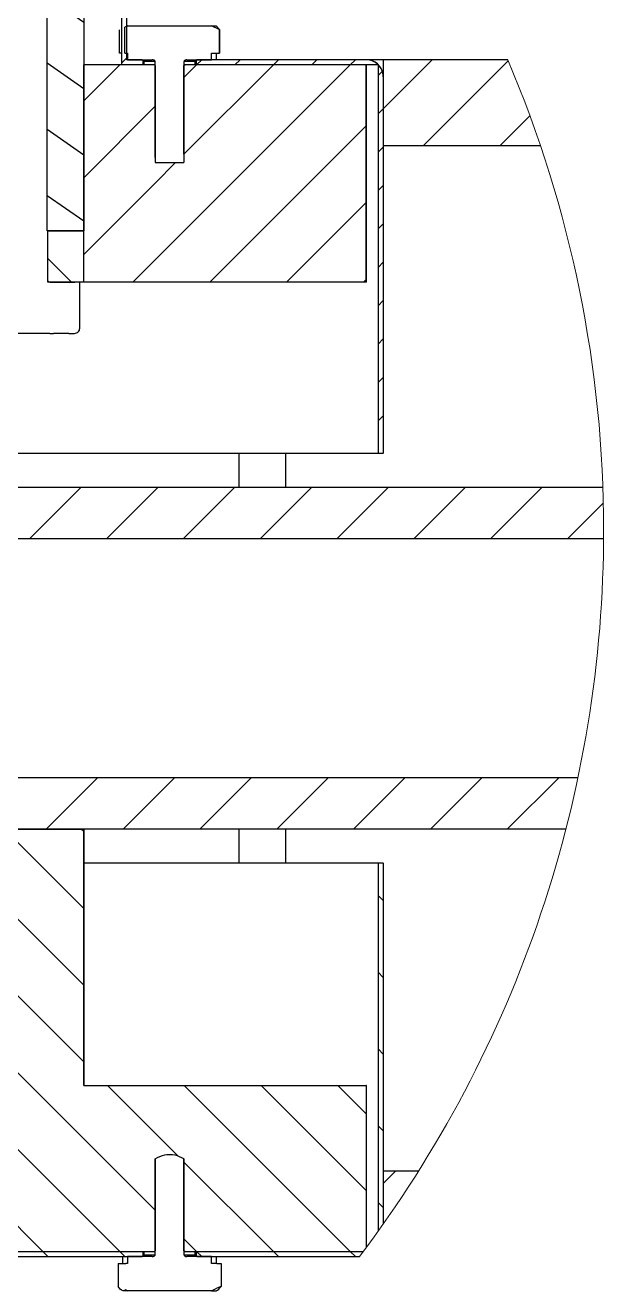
# Model space of a CAD drawing. Header units: millimetres. Extents: x 2 to 1187, y 2 to 839.
# Drawn here: x 666.4 to 700.2, y 359.9 to 433.9 of the extents above; entities that cross this region are included whole.
import ezdxf

# ---------------------------------------------------------------- set-up
doc = ezdxf.new("R2010")
doc.units = ezdxf.units.MM

# ---------------------------------------------------------------- blocks, each defined once
blk = doc.blocks.new('SW_HATCH_3')
at = {"color": 0, "linetype": 'Continuous', "lineweight": 18}
for p, q in [((-16.34453237056732, 10.59623807668686), (-14.24077153205872, 12.69999891519547)), ((-14.14352655410767, 12.79724389314651), (-13.84338736534119, 13.0973756313324)), ((-13.47038149833679, 0), (-0.77037513256073, 12.69999891519547)), ((-10.48412919044495, 7.476378232240677), (-5.260512232780457, 12.69999891519547)), ((-10.48412919044495, 11.96650415658951), (-9.75063443183899, 12.69999891519547)), ((-9.75063443183899, 12.69999891519547), (-9.450644254684448, 13.0000039935112)), ((-7.50558078289032, 12.69999891519547), (-7.205575704574585, 13.0000039935112)), ((-5.260512232780457, 12.69999891519547), (-4.960507154464722, 13.0000039935112)), ((-3.015443682670593, 12.69999891519547), (-2.715438604354858, 13.0000039935112)), ((-0.77037513256073, 12.69999891519547), (-0.470384955406189, 13.0000039935112)), ((1.161351799964905, 10.14159992337227), (4.019752144813538, 13.0000039935112)), ((3.509879112243652, 8.000001311302185), (8.45925509929657, 12.9493847489357)), ((0.8612722158432007, 12.08659261465073), (1.100972294807434, 12.32630014419556)), ((-16.34453237056732, 6.106112152338028), (-12.1663510799408, 10.28428971767426)), ((0.8612722158432007, 9.841527789831161), (1.161351799964905, 10.14159992337227)), ((8.000001311302185, 8.000001311302185), (9.731173515319824, 9.731169790029526)), ((-8.98025929927826, 0), (0.1611113548278809, 9.141363203525543)), ((0.8612722158432007, 7.596462965011597), (1.161351799964905, 7.896535098552704)), ((-16.34453237056732, 1.615982502698898), (-12.1663510799408, 5.794163793325424)), ((0.8612722158432007, 5.35140186548233), (1.161351799964905, 5.651470273733139)), ((-4.490122199058533, 0), (0.1611113548278809, 4.651233553886414)), ((0.8612722158432007, 3.106337040662766), (1.161351799964905, 3.406405448913574)), ((-17.05923676490784, 0), (-18.44032108783722, 1.381084322929382)), ((0.8612722158432007, 0.8612722158432007), (1.161351799964905, 1.161344349384308)), ((0, 0), (0.1611113548278809, 0.1611039042472839)), ((0.8612722158432007, -1.383792608976364), (1.161351799964905, -1.083720475435257)), ((0.8612722158432007, -3.62885370850563), (1.161351799964905, -3.328785300254822)), ((0.8612722158432007, -5.873918533325195), (1.161351799964905, -5.573850125074387)), ((0.8612722158432007, -8.11898335814476), (1.161351799964905, -7.818911224603653)), ((-19.49012279510498, -15.00000059604645), (-16.49013161659241, -11.99999824166298)), ((-15.00000059604645, -15.00000059604645), (-11.99999451637268, -11.99999824166298)), ((-10.50986349582672, -15.00000059604645), (-7.509872317314148, -11.99999824166298)), ((-6.019741296768188, -15.00000059604645), (-3.019735217094421, -11.99999824166298)), ((-1.529619097709656, -15.00000059604645), (1.470386981964111, -11.99999824166298)), ((2.960518002510071, -15.00000059604645), (5.960509181022644, -11.99999824166298)), ((7.450640201568604, -15.00000059604645), (10.45064628124237, -11.99999824166298)), ((11.94077730178833, -15.00000059604645), (14.02246952056885, -12.91830465197563)), ((-18.52960884571075, -31.99999965727329), (-15.52961766719818, -28.99999916553497)), ((-14.03948664665222, -31.99999965727329), (-11.03948056697845, -28.99999916553497)), ((-9.549364447593689, -31.99999965727329), (-6.549358367919922, -28.99999916553497)), ((-5.059227347373962, -31.99999965727329), (-2.059236168861389, -28.99999916553497)), ((-0.5691051483154297, -31.99999965727329), (2.430900931358337, -28.99999916553497)), ((3.921031951904297, -31.99999965727329), (6.92102313041687, -28.99999916553497)), ((8.41115415096283, -31.99999965727329), (11.4111602306366, -28.99999916553497)), ((-16.34453237056732, -45.61598924919963), (-29.9605131149292, -31.99999965727329)), ((-16.34453237056732, -41.12586099654436), (-25.47039091587067, -31.99999965727329)), ((-16.34453237056732, -36.63573320955038), (-20.98025381565094, -31.99999965727329)), ((-16.34453237056732, -32.14560449123383), (-16.49013161659241, -31.99999965727329)), ((-12.1663510799408, -54.28429669700563), (-32.85808861255646, -33.59256125986576)), ((1.161351799964905, -36.18109226226807), (0.8612722158432007, -35.88102199137211)), ((-14.24077153205872, -56.69999914243817), (-32.85808861255646, -38.08268904685974)), ((1.161351799964905, -40.67122098058462), (0.8612722158432007, -40.37114977836609)), ((-18.73089373111725, -56.69999914243817), (-31.35611116886139, -44.07479055225849)), ((1.161351799964905, -45.1613487675786), (0.8612722158432007, -44.86127803102136)), ((-12.1663510799408, -49.79416844435036), (-14.96051251888275, -46.99999885633588)), ((-0.7703900337219238, -56.69999867677689), (-10.47039031982422, -46.99999885633588)), ((0.1611113548278809, -53.14136727247387), (-5.980268120765686, -46.99999885633588)), ((0.1611113548278809, -48.65123913623393), (-1.490131020545959, -46.99999885633588)), ((1.161351799964905, -49.65147678740323), (0.8612722158432007, -49.35140628367662)), ((-5.260512232780457, -56.69999914243817), (-10.48412919044495, -51.47638311609626)), ((1.161351799964905, -52.72019328549504), (1.881539821624756, -51.99999887918239)), ((1.161351799964905, -54.14160480722785), (0.8612722158432007, -53.84153441991657)), ((-9.750649333000183, -56.69999914243817), (-10.48412919044495, -55.96651136875153)), ((-18.43090355396271, -56.99999909847975), (-18.73089373111725, -56.69999914243817)), ((-13.94076645374298, -56.99999909847975), (-14.24077153205872, -56.69999914243817)), ((-9.450644254684448, -56.99999909847975), (-9.750649333000183, -56.69999914243817)), ((-4.960522055625916, -56.99999909847975), (-5.260512232780457, -56.69999914243817)), ((-0.470384955406189, -56.99999909847975), (-0.7703900337219238, -56.69999867677689))]:
    blk.add_line(p, q, dxfattribs=at)

msp = doc.modelspace()

# ---------------------------------------------------------------- hatches: boundary and pattern name
h = msp.add_hatch()
h.set_pattern_fill('ANSI31', color=256, angle=100)
h.set_pattern_definition([(145, (0, 0), (-1.821105185414571, -2.600807740617549), [])])
h.paths.add_polyline_path([(667.6537274699763, 421.9032090840426), (669.7933256011561, 421.9032090840426), (669.7933256011561, 431.6032056448546), (669.7933256011561, 448.903207921752), (669.1791146379069, 448.903207921752), (667.6537274699763, 448.903207921752)])

# ---------------------------------------------------------------- linework, layer by layer
at = {"color": 7, "linetype": 'Continuous', "lineweight": 25}
for p, q in [((671.9943314176157, 460.7086826799002), (671.9943314176157, 431.6032056448546)), ((672.2944706063822, 460.4826395151701), (672.2944706063822, 431.9032107231703)), ((672.3126202207163, 433.9032073257056), (672.3126202207163, 460.4688857433882)), ((667.6537274699763, 421.9032090840426), (667.6537274699763, 448.903207921752)), ((669.7933256011561, 448.903207921752), (669.7933256011561, 421.9032090840426)), ((669.8126226049021, 431.6032056448546), (669.8126226049021, 448.903207921752)), ((672.3590522389964, 433.9032073257056), (672.2037523370341, 433.822718703517)), ((672.2037523370341, 432.3032100436774), (672.2037523370341, 433.822718703517)), ((672.3590522389964, 433.9032073257056), (672.3126202207163, 433.9032073257056)), ((672.3590522389964, 433.9032073257056), (677.2661834340647, 433.9032073257056)), ((677.7075856309489, 433.6721871731368), (677.2661834340647, 433.9032073257056)), ((677.2661834340647, 433.9032073257056), (677.5621801000193, 433.9032073257056)), ((677.7481614928797, 433.6575840351668), (677.5385468583659, 433.9032073257056)), ((671.8770741801814, 432.3032100436774), (671.8770741801814, 433.6575840351668)), ((677.7075856309489, 433.6721871731368), (677.7075856309489, 432.3032100436774)), ((677.7075856309489, 433.6721871731368), (677.7481614928797, 433.6575840351668)), ((677.7481614928797, 432.3032100436774), (677.7481614928797, 433.6575840351668)), ((671.9943314176157, 432.3032100436774), (671.8770741801814, 432.3032100436774)), ((672.2037523370341, 432.3032100436774), (672.3590522389964, 432.3032100436774)), ((672.3590522389964, 432.3032100436774), (672.3590522389964, 431.9032107231703)), ((677.2661834340647, 432.3032100436774), (677.7075856309489, 432.3032100436774)), ((677.2661834340647, 431.9032107231703), (677.2661834340647, 432.3032100436774)), ((677.5626122336939, 431.9032107231703), (677.5626122336939, 432.3032100436774)), ((677.7481614928797, 432.3032100436774), (677.7075856309489, 432.3032100436774)), ((669.7933256011561, 418.9032067296591), (669.7933256011561, 431.6032056448546)), ((673.9276974778727, 431.6032056448546), (669.7933256011561, 431.6032056448546)), ((673.2449858766154, 431.6032056448546), (671.9943314176157, 431.6032056448546)), ((673.2132166009501, 431.9032107231703), (672.2944706063822, 431.9032107231703)), ((672.3590522389964, 431.9032107231703), (673.8039284329966, 431.9032107231703)), ((673.2132166009501, 431.9032107231703), (673.2449858766154, 431.8782065746871)), ((673.2787668090418, 431.8782065746871), (673.2316642385081, 431.8782065746871)), ((673.2449858766154, 431.8782065746871), (673.2449858766154, 431.6032056448546)), ((673.3126222472742, 431.8032090303984), (673.3126222472742, 431.6032056448546)), ((673.9715068917826, 431.8032090303984), (673.3126222472742, 431.8032090303984)), ((673.9276974778727, 431.6032056448546), (673.9715068917826, 431.5782089469519)), ((673.9715068917826, 426.1837091980067), (673.9715068917826, 431.8032090303984)), ((673.9715068917826, 431.5782089469519), (673.9715068917826, 425.9032060144035)), ((675.6537287812785, 431.8032090303984), (675.6537287812785, 426.1837091980067)), ((676.3126134257868, 431.8032090303984), (675.6537287812785, 431.8032090303984)), ((675.6537287812785, 431.5782089469519), (675.6975381951884, 431.6032056448546)), ((675.6537287812783, 426.3795849618998), (675.6537287812785, 431.5782089469519)), ((686.2989693265513, 431.6032056448546), (675.6975381951884, 431.6032056448546)), ((675.8213072400645, 431.9032107231703), (677.2661834340647, 431.9032107231703)), ((676.3126134257868, 431.6032056448546), (676.3126134257868, 431.8032090303984)), ((676.3802497964457, 431.8782065746871), (676.3464688640192, 431.8782065746871)), ((676.3802497964457, 431.8782065746871), (676.412019072111, 431.9032107231703)), ((676.3802497964457, 431.6032056448546), (676.3802497964457, 431.8782065746871)), ((686.9991301875666, 431.6032056448546), (676.3802497964457, 431.6032056448546)), ((686.2989693265513, 431.9032107231703), (676.412019072111, 431.9032107231703)), ((686.2989693265513, 418.9032067296591), (686.2989693265513, 431.6032056448546)), ((687.2992097716883, 431.9032107231703), (686.3126187902049, 431.9032107231703)), ((686.3126187902049, 418.9032067296591), (686.3126187902049, 431.6032056448546)), ((686.9991301875666, 431.6032056448546), (686.9991301875666, 408.9032088158217)), ((687.2992097716883, 431.9032107231703), (687.2992097716883, 426.9032080409613)), ((694.5756255965784, 431.9032107231703), (687.2992097716883, 431.9032107231703)), ((687.2992097716883, 430.9032086966124), (687.2992097716883, 408.9032088158217)), ((687.2992097716883, 426.9032080409613), (696.4789658170298, 426.9032080409613)), ((687.3126208167628, 408.9032088158217), (687.3126208167628, 426.9032080409613)), ((673.9715068917826, 425.9032060144034), (675.556454001005, 425.9032060144034)), ((675.556454001005, 425.9032060144034), (675.6537287812785, 425.9032060144034)), ((667.6537274699763, 421.9032090840426), (669.7933256011561, 421.9032090840426)), ((667.6975368838862, 418.9032067296591), (667.6975368838862, 421.9032090840426)), ((669.7933256011561, 421.9032090840426), (667.6975368838862, 421.9032090840426)), ((669.7933256011561, 418.9032067296591), (669.7933256011561, 421.9032090840426)), ((669.7933256011561, 418.9032067296591), (667.6975368838862, 418.9032067296591)), ((667.8514509778574, 418.9032067296591), (669.2661821227625, 418.9032067296591)), ((669.5626109223917, 416.2032094535914), (669.5626109223917, 418.9032067296591)), ((686.2989693265513, 418.9032067296591), (669.7933256011561, 418.9032067296591)), ((686.3126187902049, 418.9032067296591), (686.2989693265513, 418.9032067296591)), ((667.4459605794505, 415.903208100566), (665.7331615071848, 415.903208100566)), ((667.8192793708399, 415.903208100566), (667.4459605794505, 415.903208100566)), ((668.9244835954264, 415.903208100566), (668.0198639016703, 415.903208100566)), ((668.9244835954264, 415.903208100566), (669.092956123884, 415.903208100566)), ((669.092956123884, 415.903208100566), (669.2626207452372, 415.903208100566)), ((655.8126240354136, 408.9032088158217), (686.9991301875666, 408.9032088158217)), ((678.8661658149317, 408.9032088158217), (678.8661658149317, 406.9032084879962)), ((681.5934061389521, 408.9032088158217), (681.5934061389521, 406.9032084879962)), ((686.9991301875666, 408.9032088158217), (687.2992097716883, 408.9032088158217)), ((687.3126208167628, 408.9032088158217), (687.2992097716883, 408.9032088158217)), ((648.2708781343058, 406.9032084879962), (700.1334755998209, 406.9032084879962)), ((650.7758527379588, 403.9032061336127), (700.1767932754115, 403.9032061336127)), ((698.6715375762537, 389.9032075641242), (650.7758527379588, 389.9032075641242)), ((697.9715704303339, 386.9032070723858), (648.2708781343058, 386.9032070723858)), ((653.279769359167, 386.9032070723858), (669.7933256011561, 386.9032070723858)), ((669.7933256011561, 371.9032078733233), (669.7933256011561, 386.9032070723858)), ((669.8126226049021, 371.9032078733233), (669.8126226049021, 386.9032070723858)), ((678.8661658149317, 386.9032070723858), (678.8661658149317, 384.9032086072054)), ((681.5934061389521, 386.9032070723858), (681.5934061389521, 384.9032086072054)), ((686.9991301875666, 384.9032086072054), (669.8126226049021, 384.9032086072054)), ((686.9991301875666, 384.9032086072054), (686.9991301875666, 363.3870368575242)), ((687.2992097716883, 384.9032086072054), (686.9991301875666, 384.9032086072054)), ((687.2992097716883, 384.9032086072054), (687.2992097716883, 363.8088468214062)), ((687.2992097716883, 384.9032086072054), (687.3126208167628, 384.9032086072054)), ((687.3126208167628, 366.9032078468388), (687.3126208167628, 384.9032086072054)), ((669.7933256011561, 371.9032078733233), (686.2989693265513, 371.9032078733233)), ((686.2989693265513, 371.9032078733233), (686.2989693265513, 362.4276749541548)), ((686.3126187902049, 371.9032078733233), (686.2989693265513, 371.9032078733233)), ((686.3126187902049, 362.4460560021487), (686.3126187902049, 371.9032078733233)), ((673.9715068917826, 362.0032079269674), (673.9715068917826, 367.6227077593592)), ((673.9715068917827, 367.6227077593591), (673.9715068917826, 362.2282075447526)), ((675.6537287812785, 367.6227077593592), (675.6537287812785, 362.0032079269674)), ((675.6537287812785, 362.2282075447526), (675.6537287812785, 367.6227077593595)), ((689.3631398063258, 366.9032078613907), (687.2992097716883, 366.9032078468388)), ((687.2992097716883, 366.9032078468388), (687.2992097716883, 363.8088468214062)), ((586.380246220167, 362.2032071215597), (673.2449858766154, 362.203207587221)), ((653.279769359167, 362.203207587221), (673.9276974778727, 362.203207587221)), ((673.2449858766154, 362.203207587221), (673.2449858766154, 361.9282075887111)), ((673.3126222472742, 362.203207587221), (673.3126222472742, 362.0032079269674)), ((673.3126222472742, 362.0032079269674), (673.9715068917826, 362.0032079269674)), ((673.9715068917826, 362.2282075447526), (673.9276974778727, 362.203207587221)), ((675.6975381951884, 362.203207587221), (675.6537287812785, 362.2282075447526)), ((675.6537287812785, 362.0032079269674), (676.3126134257868, 362.0032079269674)), ((675.6975381951884, 362.203207587221), (686.1315398793772, 362.2032080528822)), ((676.3126134257868, 362.0032079269674), (676.3126134257868, 362.203207587221)), ((676.3802497964457, 362.203207587221), (686.1315398793772, 362.2032080528822)), ((676.3802497964457, 361.9282075887111), (676.3802497964457, 362.203207587221)), ((586.4120229464129, 361.9032071655181), (673.2132166009501, 361.9032076311794)), ((671.805399594839, 361.503207845011), (671.805399594839, 360.1488277999249)), ((671.805399594839, 361.503207845011), (672.1156268697337, 361.503207845011)), ((672.0626234393671, 361.9032076311794), (672.0626234393671, 361.503207845011)), ((672.1156268697337, 361.503207845011), (672.2560107093409, 361.503207845011)), ((672.3590522389964, 361.503207845011), (672.2560107093409, 361.503207845011)), ((672.3590522389964, 361.9032076311794), (672.3590522389964, 361.503207845011)), ((673.8039284329966, 361.9032076311794), (672.3590522389964, 361.9032076311794)), ((673.2449858766154, 361.9282075887111), (673.2132166009501, 361.9032076311794)), ((673.2449858766154, 361.9282075887111), (673.2787668090418, 361.9282075887111)), ((677.2661834340647, 361.9032076311794), (675.8213072400645, 361.9032076311794)), ((676.3464688640192, 361.9282075887111), (676.3802497964457, 361.9282075887111)), ((676.412019072111, 361.9032076311794), (676.3802497964457, 361.9282075887111)), ((676.412019072111, 361.9032076311794), (685.9055786710337, 361.9032076311794)), ((677.2661834340647, 361.503207845011), (677.2661834340647, 361.9032076311794)), ((677.5666206460551, 361.503207845011), (677.2661834340647, 361.503207845011)), ((677.5626122336939, 361.503207845011), (677.5626122336939, 361.9032076311794)), ((677.5666206460551, 361.503207845011), (677.8198360782221, 361.503207845011)), ((677.8198360782221, 361.503207845011), (677.8198360782221, 360.1488277999249)), ((672.2560107093409, 359.9565078256217), (672.1156268697337, 359.9032077690151)), ((672.3590522389964, 359.9032077690151), (672.1156268697337, 359.9032077690151)), ((672.2560107093409, 359.9565078256217), (672.3590522389964, 359.9032077690151)), ((677.2661834340647, 359.9032077690151), (672.3590522389964, 359.9032077690151)), ((677.2661834340647, 359.9032077690151), (677.5666206460551, 360.0597328258243)), ((677.2661834340647, 359.9032077690151), (677.5613456349924, 359.9032077690151)), ((677.8198360782221, 360.1488277999249), (677.5666206460551, 360.0597328258243))]:
    msp.add_line(p, q, dxfattribs=at)
for p, q in [((673.9715068917826, 424.6973705229846), (675.1529031543905, 425.9032060144034)), ((675.6537287812785, 426.1837091980067), (675.6537287812785, 425.9032060144034)), ((667.8192793708399, 415.903208100566), (668.0198639016703, 415.903208100566)), ((673.9715068917826, 369.1090382853088), (675.2864980547366, 367.7940542746309))]:
    msp.add_line(p, q)
for centre, radius, start, end in [((673.212600524532, 431.8031890004281), 0.1000217247478324, 0.01147383506776423, 89.98852616496481), ((676.4126351485291, 431.8031890004281), 0.1000217247478892, 90.01147383510033, 179.9885261649323), ((686.3126015003929, 430.9031834305938), 1.000027292725998, 9.396777930222834, 89.9990093937846), ((669.2626284414418, 416.2031905820108), 0.2999824815436107, 269.9985300473477, 0.003604416876098149), ((673.2126108624948, 362.0032190161041), 0.1000113853943771, 270.0055524791153, 359.9936471159718), ((676.4126248105665, 362.0032190161041), 0.1000113853944658, 180.0063528840298, 269.9944475207561)]:
    msp.add_arc(centre, radius, start, end, dxfattribs=at)
at = {"color": 7, "linetype": 'Continuous', "lineweight": 18}
for centre, radius, start, end in [((629.8126059362356, 404.387707531143), 70.36584136807022, 359.9999867941233, 23.01891228917544), ((629.8126335373963, 404.3876665934222), 70.36581376691203, 322.8599311700372, 2.012789822737374e-05)]:
    msp.add_arc(centre, radius, start, end, dxfattribs=at)
at = {"color": 7, "linetype": 'Continuous', "lineweight": 25}
for points, knots in [([(673.9715068917826, 431.8032090303984), (673.9707938052645, 431.8098250206423), (673.9692014958206, 431.8245984085517), (673.9546804116554, 431.8482222243831), (673.9235919653049, 431.8749446954513), (673.8711776432616, 431.8979486812144), (673.8273790545632, 431.9013757848255), (673.8039284329966, 431.9032107231703)], [0, 0, 0, 0, 0.09331840353828191, 0.2083783264069767, 0.3810794693364844, 0.6686178350574252, 1, 1, 1, 1]), ([(675.8213072400645, 431.9032107231703), (675.7929480748859, 431.9006516943282), (675.7481383240308, 431.8966082239324), (675.6971304191309, 431.871338518253), (675.670296583927, 431.8476506993368), (675.6561642007704, 431.824887484927), (675.6545047488084, 431.8101161676991), (675.6537287812785, 431.8032090303984)], [0, 0, 0, 0, 0.3994019163095864, 0.6310869959747165, 0.791632953630156, 0.9025665906439321, 0.9999999999999999, 0.9999999999999999, 0.9999999999999999, 0.9999999999999999]), ([(687.2992097716883, 430.9032086966124), (687.2990959640323, 430.9138327153552), (687.2977836619449, 431.0363369690591), (687.2494522288899, 431.2711112920048), (687.0743885853944, 431.5649932874792), (686.8117553525102, 431.7830951666883), (686.5374267560404, 431.8896517665264), (686.3621746951573, 431.8996167950867), (686.2989693265513, 431.9032107231703)], [0, 0, 0, 0, 0.02037833851481446, 0.2349801155220489, 0.449584257196328, 0.6642145431423295, 0.878897609156591, 1, 1, 1, 1]), ([(667.6901012044505, 418.9858411190596), (667.6942892070134, 418.9768629446426), (667.7039964852236, 418.9560526333846), (667.7393914215043, 418.9287293023096), (667.7898605999693, 418.9075603086063), (667.831056116744, 418.9046483613071), (667.8514509778574, 418.9032067296591)], [0, 0, 0, 0, 0.153618597060322, 0.356069137371235, 0.6812060743931001, 1, 1, 1, 1]), ([(673.9715068917826, 367.6227077593592), (674.1566795217951, 367.7153672908316), (674.475690475385, 367.8749989031938), (675.0247463764258, 367.895550918767), (675.3953779040992, 367.7622789878176), (675.6047227562461, 367.649182727009), (675.6537287812785, 367.6227077593592)], [0, 0, 0, 0, 0.3465018601675821, 0.5969450713384363, 0.9056479310535152, 1, 1, 1, 1]), ([(673.8039284329966, 361.9032076311794), (673.8102677833564, 361.9033598519406), (673.8428768031117, 361.9041428611653), (673.8894703665185, 361.9150046801432), (673.9348908108046, 361.9399284545219), (673.958321351122, 361.9629728229306), (673.9698319209027, 361.9846095200405), (673.9710040552143, 361.9976245707256), (673.9715068917826, 362.0032079269674)], [0, 0, 0, 0, 0.08976773373607991, 0.4617567474047538, 0.6620231969054072, 0.8163613540300039, 0.9212204389350231, 1, 1, 1, 1]), ([(675.6537287812785, 362.0032079269674), (675.6544422769741, 361.9965929170218), (675.6560358072298, 361.9818188706553), (675.6705513919824, 361.9581912156086), (675.7016473478652, 361.931474202517), (675.7540558305888, 361.908461587232), (675.7978561013425, 361.9050397303605), (675.8213072400645, 361.9032076311794)], [0, 0, 0, 0, 0.09330696174089548, 0.2083929412635282, 0.3810796709333307, 0.6686233613382354, 1, 1, 1, 1]), ([(672.1156268697337, 359.9032077690151), (672.1082327771895, 359.9035335302921), (671.9743195241384, 359.9094333418045), (671.8874616060759, 360.0325289665439), (671.805399594839, 360.1488277999249)], [0, 0, 0, 0, 0.0552155397295276, 1, 1, 1, 1]), ([(677.5096088033274, 359.9032077690151), (677.5170028958715, 359.9035335302921), (677.6509161489226, 359.9094333418045), (677.7377740669853, 360.0325289665439), (677.8198360782221, 360.1488277999249)], [0, 0, 0, 0, 0.0552155397295276, 1, 1, 1, 1])]:
    msp.add_open_spline(points, degree=3, knots=knots, dxfattribs=at)

# ---------------------------------------------------------------- block references
at = {"color": 7, "linetype": 'Continuous', "lineweight": 18}
msp.add_blockref('SW_HATCH_3', (686.1378579717234, 418.9032067296591), dxfattribs=at)

doc.saveas('drawing.dxf')
